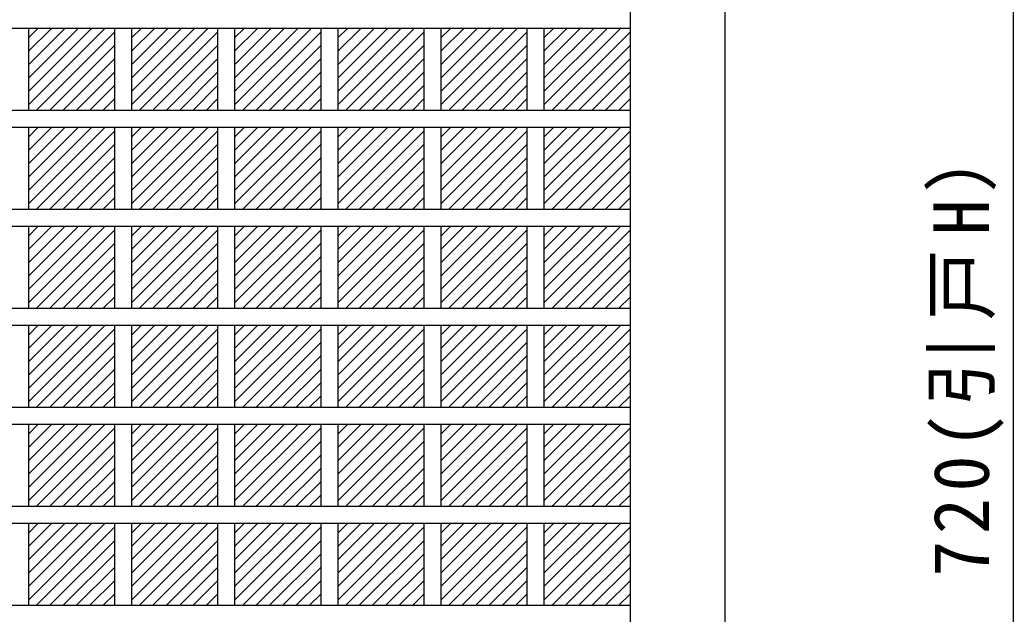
# Model space of a CAD drawing. Units: millimetres at full size, sheet at 1:10; details may follow other scales. Extents: x -1947 to 1953, y -1436 to 1392.
# Drawn here: x -6 to 519, y -326 to -12 of the extents above; entities that cross this region are included whole.
import ezdxf

# ---------------------------------------------------------------- set-up
doc = ezdxf.new("R2010")
doc.units = ezdxf.units.MM
doc.header["$LTSCALE"] = 10
doc.layers.add('4-4', color=3, linetype='Continuous')
doc.styles.add('ＭＳ ゴシック', font='')
doc.styles.get('ＭＳ ゴシック').set_extended_font_data('MS Gothic')

msp = doc.modelspace()

# ---------------------------------------------------------------- linework, layer by layer
at = {"layer": '4-4', "color": 7}
for p, q in [((316.67, 86.01), (316.67, -633.99)), ((366.67, 86.01), (366.67, -633.99))]:
    msp.add_line(p, q, dxfattribs=at)
at = {"layer": '4-4', "color": 4}
msp.add_line((519.18, 86.01), (519.18, -633.99), dxfattribs=at)
at = {"layer": '4-4'}
for p, q in [((316.67, -16.39), (-492.33, -16.39)), ((-1.56, -16.39), (-1.56, -59.79)), ((-1.56, -56.82), (38.88, -16.39)), ((-1.56, -49.75), (31.81, -16.39)), ((-1.56, -42.68), (24.73, -16.39)), ((-1.56, -35.61), (17.66, -16.39)), ((-1.56, -28.54), (10.59, -16.39)), ((-1.56, -21.47), (3.52, -16.39)), ((2.55, -59.79), (43.97, -18.36)), ((43.97, -16.39), (43.97, -59.79)), ((52.97, -16.39), (52.97, -59.79)), ((52.97, -56.82), (93.41, -16.39)), ((52.97, -49.75), (86.34, -16.39)), ((52.97, -42.68), (79.26, -16.39)), ((52.97, -35.61), (72.19, -16.39)), ((52.97, -28.54), (65.12, -16.39)), ((52.97, -21.47), (58.05, -16.39)), ((57.08, -59.79), (98.5, -18.36)), ((98.5, -16.39), (98.5, -59.79)), ((107.5, -16.39), (107.5, -59.79)), ((107.5, -56.82), (147.94, -16.39)), ((107.5, -49.75), (140.87, -16.39)), ((107.5, -42.68), (133.79, -16.39)), ((107.5, -35.61), (126.72, -16.39)), ((107.5, -28.54), (119.65, -16.39)), ((107.5, -21.47), (112.58, -16.39)), ((111.61, -59.79), (153.03, -18.36)), ((153.03, -16.39), (153.03, -59.79)), ((162.03, -16.39), (162.03, -59.79)), ((162.03, -56.82), (202.47, -16.39)), ((162.03, -49.75), (195.4, -16.39)), ((162.03, -42.68), (188.32, -16.39)), ((162.03, -35.61), (181.25, -16.39)), ((162.03, -28.54), (174.18, -16.39)), ((162.03, -21.47), (167.11, -16.39)), ((166.14, -59.79), (207.56, -18.36)), ((207.56, -16.39), (207.56, -59.79)), ((216.56, -16.39), (216.56, -59.79)), ((216.56, -56.82), (257, -16.39)), ((216.56, -49.75), (249.93, -16.39)), ((216.56, -42.68), (242.85, -16.39)), ((216.56, -35.61), (235.78, -16.39)), ((216.56, -28.54), (228.71, -16.39)), ((216.56, -21.47), (221.64, -16.39)), ((220.67, -59.79), (262.09, -18.36)), ((262.09, -16.39), (262.09, -59.79)), ((271.09, -16.39), (271.09, -59.79)), ((271.09, -56.82), (311.53, -16.39)), ((271.09, -49.75), (304.46, -16.39)), ((271.09, -42.68), (297.38, -16.39)), ((271.09, -35.61), (290.31, -16.39)), ((271.09, -28.54), (283.24, -16.39)), ((271.09, -21.47), (276.17, -16.39)), ((275.2, -59.79), (316.62, -18.36)), ((9.62, -59.79), (43.97, -25.44)), ((64.15, -59.79), (98.5, -25.44)), ((118.68, -59.79), (153.03, -25.44)), ((173.21, -59.79), (207.56, -25.44)), ((227.74, -59.79), (262.09, -25.44)), ((282.27, -59.79), (316.62, -25.44)), ((16.69, -59.79), (43.97, -32.51)), ((71.22, -59.79), (98.5, -32.51)), ((125.75, -59.79), (153.03, -32.51)), ((180.28, -59.79), (207.56, -32.51)), ((234.81, -59.79), (262.09, -32.51)), ((289.34, -59.79), (316.62, -32.51)), ((23.76, -59.79), (43.97, -39.58)), ((78.29, -59.79), (98.5, -39.58)), ((132.82, -59.79), (153.03, -39.58)), ((187.35, -59.79), (207.56, -39.58)), ((241.88, -59.79), (262.09, -39.58)), ((296.41, -59.79), (316.62, -39.58)), ((30.83, -59.79), (43.97, -46.65)), ((85.36, -59.79), (98.5, -46.65)), ((139.89, -59.79), (153.03, -46.65)), ((194.42, -59.79), (207.56, -46.65)), ((248.95, -59.79), (262.09, -46.65)), ((303.48, -59.79), (316.62, -46.65)), ((37.9, -59.79), (43.97, -53.72)), ((92.43, -59.79), (98.5, -53.72)), ((146.96, -59.79), (153.03, -53.72)), ((201.49, -59.79), (207.56, -53.72)), ((256.02, -59.79), (262.09, -53.72)), ((310.55, -59.79), (316.62, -53.72)), ((316.67, -59.79), (-492.33, -59.79)), ((316.67, -68.79), (-492.33, -68.79)), ((-1.56, -68.79), (-1.56, -112.19)), ((-1.56, -109.22), (38.88, -68.79)), ((-1.56, -102.15), (31.81, -68.79)), ((-1.56, -95.08), (24.73, -68.79)), ((-1.56, -88.01), (17.66, -68.79)), ((-1.56, -80.94), (10.59, -68.79)), ((-1.56, -73.87), (3.52, -68.79)), ((2.55, -112.19), (43.97, -70.76)), ((43.97, -68.79), (43.97, -112.19)), ((52.97, -68.79), (52.97, -112.19)), ((52.97, -109.22), (93.41, -68.79)), ((52.97, -102.15), (86.34, -68.79)), ((52.97, -95.08), (79.26, -68.79)), ((52.97, -88.01), (72.19, -68.79)), ((52.97, -80.94), (65.12, -68.79)), ((52.97, -73.87), (58.05, -68.79)), ((57.08, -112.19), (98.5, -70.76)), ((98.5, -68.79), (98.5, -112.19)), ((107.5, -68.79), (107.5, -112.19)), ((107.5, -109.22), (147.94, -68.79)), ((107.5, -102.15), (140.87, -68.79)), ((107.5, -95.08), (133.79, -68.79)), ((107.5, -88.01), (126.72, -68.79)), ((107.5, -80.94), (119.65, -68.79)), ((107.5, -73.87), (112.58, -68.79)), ((111.61, -112.19), (153.03, -70.76)), ((153.03, -68.79), (153.03, -112.19)), ((162.03, -68.79), (162.03, -112.19)), ((162.03, -109.22), (202.47, -68.79)), ((162.03, -102.15), (195.4, -68.79)), ((162.03, -95.08), (188.32, -68.79)), ((162.03, -88.01), (181.25, -68.79)), ((162.03, -80.94), (174.18, -68.79)), ((162.03, -73.87), (167.11, -68.79)), ((166.14, -112.19), (207.56, -70.76)), ((207.56, -68.79), (207.56, -112.19)), ((216.56, -68.79), (216.56, -112.19)), ((216.56, -109.22), (257, -68.79)), ((216.56, -102.15), (249.93, -68.79)), ((216.56, -95.08), (242.85, -68.79)), ((216.56, -88.01), (235.78, -68.79)), ((216.56, -80.94), (228.71, -68.79)), ((216.56, -73.87), (221.64, -68.79)), ((220.67, -112.19), (262.09, -70.76)), ((262.09, -68.79), (262.09, -112.19)), ((271.09, -68.79), (271.09, -112.19)), ((271.09, -109.22), (311.53, -68.79)), ((271.09, -102.15), (304.46, -68.79)), ((271.09, -95.08), (297.38, -68.79)), ((271.09, -88.01), (290.31, -68.79)), ((271.09, -80.94), (283.24, -68.79)), ((271.09, -73.87), (276.17, -68.79)), ((275.2, -112.19), (316.62, -70.76)), ((9.62, -112.19), (43.97, -77.84)), ((64.15, -112.19), (98.5, -77.84)), ((118.68, -112.19), (153.03, -77.84)), ((173.21, -112.19), (207.56, -77.84)), ((227.74, -112.19), (262.09, -77.84)), ((282.27, -112.19), (316.62, -77.84)), ((16.69, -112.19), (43.97, -84.91)), ((71.22, -112.19), (98.5, -84.91)), ((125.75, -112.19), (153.03, -84.91)), ((180.28, -112.19), (207.56, -84.91)), ((234.81, -112.19), (262.09, -84.91)), ((289.34, -112.19), (316.62, -84.91)), ((23.76, -112.19), (43.97, -91.98)), ((78.29, -112.19), (98.5, -91.98)), ((132.82, -112.19), (153.03, -91.98)), ((187.35, -112.19), (207.56, -91.98)), ((241.88, -112.19), (262.09, -91.98)), ((296.41, -112.19), (316.62, -91.98)), ((30.83, -112.19), (43.97, -99.05)), ((85.36, -112.19), (98.5, -99.05)), ((139.89, -112.19), (153.03, -99.05)), ((194.42, -112.19), (207.56, -99.05)), ((248.95, -112.19), (262.09, -99.05)), ((303.48, -112.19), (316.62, -99.05)), ((37.9, -112.19), (43.97, -106.12)), ((92.43, -112.19), (98.5, -106.12)), ((146.96, -112.19), (153.03, -106.12)), ((201.49, -112.19), (207.56, -106.12)), ((256.02, -112.19), (262.09, -106.12)), ((310.55, -112.19), (316.62, -106.12)), ((316.67, -112.19), (-492.33, -112.19)), ((316.67, -121.19), (-492.33, -121.19)), ((-1.56, -121.19), (-1.56, -164.59)), ((-1.56, -161.62), (38.88, -121.19)), ((-1.56, -154.55), (31.81, -121.19)), ((-1.56, -147.48), (24.73, -121.19)), ((-1.56, -140.41), (17.66, -121.19)), ((-1.56, -133.34), (10.59, -121.19)), ((-1.56, -126.27), (3.52, -121.19)), ((2.55, -164.59), (43.97, -123.16)), ((43.97, -121.19), (43.97, -164.59)), ((52.97, -121.19), (52.97, -164.59)), ((52.97, -161.62), (93.41, -121.19)), ((52.97, -154.55), (86.34, -121.19)), ((52.97, -147.48), (79.26, -121.19)), ((52.97, -140.41), (72.19, -121.19)), ((52.97, -133.34), (65.12, -121.19)), ((52.97, -126.27), (58.05, -121.19)), ((57.08, -164.59), (98.5, -123.16)), ((98.5, -121.19), (98.5, -164.59)), ((107.5, -121.19), (107.5, -164.59)), ((107.5, -161.62), (147.94, -121.19)), ((107.5, -154.55), (140.87, -121.19)), ((107.5, -147.48), (133.79, -121.19)), ((107.5, -140.41), (126.72, -121.19)), ((107.5, -133.34), (119.65, -121.19)), ((107.5, -126.27), (112.58, -121.19)), ((111.61, -164.59), (153.03, -123.16)), ((153.03, -121.19), (153.03, -164.59)), ((162.03, -121.19), (162.03, -164.59)), ((162.03, -161.62), (202.47, -121.19)), ((162.03, -154.55), (195.4, -121.19)), ((162.03, -147.48), (188.32, -121.19)), ((162.03, -140.41), (181.25, -121.19)), ((162.03, -133.34), (174.18, -121.19)), ((162.03, -126.27), (167.11, -121.19)), ((166.14, -164.59), (207.56, -123.16)), ((207.56, -121.19), (207.56, -164.59)), ((216.56, -121.19), (216.56, -164.59)), ((216.56, -161.62), (257, -121.19)), ((216.56, -154.55), (249.93, -121.19)), ((216.56, -147.48), (242.85, -121.19)), ((216.56, -140.41), (235.78, -121.19)), ((216.56, -133.34), (228.71, -121.19)), ((216.56, -126.27), (221.64, -121.19)), ((220.67, -164.59), (262.09, -123.16)), ((262.09, -121.19), (262.09, -164.59)), ((271.09, -121.19), (271.09, -164.59)), ((271.09, -161.62), (311.53, -121.19)), ((271.09, -154.55), (304.46, -121.19)), ((271.09, -147.48), (297.38, -121.19)), ((271.09, -140.41), (290.31, -121.19)), ((271.09, -133.34), (283.24, -121.19)), ((271.09, -126.27), (276.17, -121.19)), ((275.2, -164.59), (316.62, -123.16)), ((9.62, -164.59), (43.97, -130.24)), ((64.15, -164.59), (98.5, -130.24)), ((118.68, -164.59), (153.03, -130.24)), ((173.21, -164.59), (207.56, -130.24)), ((227.74, -164.59), (262.09, -130.24)), ((282.27, -164.59), (316.62, -130.24)), ((16.69, -164.59), (43.97, -137.31)), ((71.22, -164.59), (98.5, -137.31)), ((125.75, -164.59), (153.03, -137.31)), ((180.28, -164.59), (207.56, -137.31)), ((234.81, -164.59), (262.09, -137.31)), ((289.34, -164.59), (316.62, -137.31)), ((23.76, -164.59), (43.97, -144.38)), ((78.29, -164.59), (98.5, -144.38)), ((132.82, -164.59), (153.03, -144.38)), ((187.35, -164.59), (207.56, -144.38)), ((241.88, -164.59), (262.09, -144.38)), ((296.41, -164.59), (316.62, -144.38)), ((30.83, -164.59), (43.97, -151.45)), ((85.36, -164.59), (98.5, -151.45)), ((139.89, -164.59), (153.03, -151.45)), ((194.42, -164.59), (207.56, -151.45)), ((248.95, -164.59), (262.09, -151.45)), ((303.48, -164.59), (316.62, -151.45)), ((37.9, -164.59), (43.97, -158.52)), ((92.43, -164.59), (98.5, -158.52)), ((146.96, -164.59), (153.03, -158.52)), ((201.49, -164.59), (207.56, -158.52)), ((256.02, -164.59), (262.09, -158.52)), ((310.55, -164.59), (316.62, -158.52)), ((316.67, -164.59), (-492.33, -164.59)), ((316.67, -173.59), (-492.33, -173.59)), ((-1.56, -173.59), (-1.56, -216.99)), ((-1.56, -214.02), (38.88, -173.59)), ((-1.56, -206.95), (31.81, -173.59)), ((-1.56, -199.88), (24.73, -173.59)), ((-1.56, -192.81), (17.66, -173.59)), ((-1.56, -185.74), (10.59, -173.59)), ((-1.56, -178.67), (3.52, -173.59)), ((2.55, -216.99), (43.97, -175.56)), ((43.97, -173.59), (43.97, -216.99)), ((52.97, -173.59), (52.97, -216.99)), ((52.97, -214.02), (93.41, -173.59)), ((52.97, -206.95), (86.34, -173.59)), ((52.97, -199.88), (79.26, -173.59)), ((52.97, -192.81), (72.19, -173.59)), ((52.97, -185.74), (65.12, -173.59)), ((52.97, -178.67), (58.05, -173.59)), ((57.08, -216.99), (98.5, -175.56)), ((98.5, -173.59), (98.5, -216.99)), ((107.5, -173.59), (107.5, -216.99)), ((107.5, -214.02), (147.94, -173.59)), ((107.5, -206.95), (140.87, -173.59)), ((107.5, -199.88), (133.79, -173.59)), ((107.5, -192.81), (126.72, -173.59)), ((107.5, -185.74), (119.65, -173.59)), ((107.5, -178.67), (112.58, -173.59)), ((111.61, -216.99), (153.03, -175.56)), ((153.03, -173.59), (153.03, -216.99)), ((162.03, -173.59), (162.03, -216.99)), ((162.03, -214.02), (202.47, -173.59)), ((162.03, -206.95), (195.4, -173.59)), ((162.03, -199.88), (188.32, -173.59)), ((162.03, -192.81), (181.25, -173.59)), ((162.03, -185.74), (174.18, -173.59)), ((162.03, -178.67), (167.11, -173.59)), ((166.14, -216.99), (207.56, -175.56)), ((207.56, -173.59), (207.56, -216.99)), ((216.56, -173.59), (216.56, -216.99)), ((216.56, -214.02), (257, -173.59)), ((216.56, -206.95), (249.93, -173.59)), ((216.56, -199.88), (242.85, -173.59)), ((216.56, -192.81), (235.78, -173.59)), ((216.56, -185.74), (228.71, -173.59)), ((216.56, -178.67), (221.64, -173.59)), ((220.67, -216.99), (262.09, -175.56)), ((262.09, -173.59), (262.09, -216.99)), ((271.09, -173.59), (271.09, -216.99)), ((271.09, -214.02), (311.53, -173.59)), ((271.09, -206.95), (304.46, -173.59)), ((271.09, -199.88), (297.38, -173.59)), ((271.09, -192.81), (290.31, -173.59)), ((271.09, -185.74), (283.24, -173.59)), ((271.09, -178.67), (276.17, -173.59)), ((275.2, -216.99), (316.62, -175.56)), ((9.62, -216.99), (43.97, -182.64)), ((64.15, -216.99), (98.5, -182.64)), ((118.68, -216.99), (153.03, -182.64)), ((173.21, -216.99), (207.56, -182.64)), ((227.74, -216.99), (262.09, -182.64)), ((282.27, -216.99), (316.62, -182.64)), ((16.69, -216.99), (43.97, -189.71)), ((71.22, -216.99), (98.5, -189.71)), ((125.75, -216.99), (153.03, -189.71)), ((180.28, -216.99), (207.56, -189.71)), ((234.81, -216.99), (262.09, -189.71)), ((289.34, -216.99), (316.62, -189.71)), ((23.76, -216.99), (43.97, -196.78)), ((78.29, -216.99), (98.5, -196.78)), ((132.82, -216.99), (153.03, -196.78)), ((187.35, -216.99), (207.56, -196.78)), ((241.88, -216.99), (262.09, -196.78)), ((296.41, -216.99), (316.62, -196.78)), ((30.83, -216.99), (43.97, -203.85)), ((85.36, -216.99), (98.5, -203.85)), ((139.89, -216.99), (153.03, -203.85)), ((194.42, -216.99), (207.56, -203.85)), ((248.95, -216.99), (262.09, -203.85)), ((303.48, -216.99), (316.62, -203.85)), ((37.9, -216.99), (43.97, -210.92)), ((92.43, -216.99), (98.5, -210.92)), ((146.96, -216.99), (153.03, -210.92)), ((201.49, -216.99), (207.56, -210.92)), ((256.02, -216.99), (262.09, -210.92)), ((310.55, -216.99), (316.62, -210.92)), ((316.67, -216.99), (-492.33, -216.99)), ((316.67, -225.99), (-492.33, -225.99)), ((-1.56, -225.99), (-1.56, -269.39)), ((-1.56, -266.42), (38.88, -225.99)), ((-1.56, -259.35), (31.81, -225.99)), ((-1.56, -252.28), (24.73, -225.99)), ((-1.56, -245.21), (17.66, -225.99)), ((-1.56, -238.14), (10.59, -225.99)), ((-1.56, -231.07), (3.52, -225.99)), ((2.55, -269.39), (43.97, -227.96)), ((43.97, -225.99), (43.97, -269.39)), ((52.97, -225.99), (52.97, -269.39)), ((52.97, -266.42), (93.41, -225.99)), ((52.97, -259.35), (86.34, -225.99)), ((52.97, -252.28), (79.26, -225.99)), ((52.97, -245.21), (72.19, -225.99)), ((52.97, -238.14), (65.12, -225.99)), ((52.97, -231.07), (58.05, -225.99)), ((57.08, -269.39), (98.5, -227.96)), ((98.5, -225.99), (98.5, -269.39)), ((107.5, -225.99), (107.5, -269.39)), ((107.5, -266.42), (147.94, -225.99)), ((107.5, -259.35), (140.87, -225.99)), ((107.5, -252.28), (133.79, -225.99)), ((107.5, -245.21), (126.72, -225.99)), ((107.5, -238.14), (119.65, -225.99)), ((107.5, -231.07), (112.58, -225.99)), ((111.61, -269.39), (153.03, -227.96)), ((153.03, -225.99), (153.03, -269.39)), ((162.03, -225.99), (162.03, -269.39)), ((162.03, -266.42), (202.47, -225.99)), ((162.03, -259.35), (195.4, -225.99)), ((162.03, -252.28), (188.32, -225.99)), ((162.03, -245.21), (181.25, -225.99)), ((162.03, -238.14), (174.18, -225.99)), ((162.03, -231.07), (167.11, -225.99)), ((166.14, -269.39), (207.56, -227.96)), ((207.56, -225.99), (207.56, -269.39)), ((216.56, -225.99), (216.56, -269.39)), ((216.56, -266.42), (257, -225.99)), ((216.56, -259.35), (249.93, -225.99)), ((216.56, -252.28), (242.85, -225.99)), ((216.56, -245.21), (235.78, -225.99)), ((216.56, -238.14), (228.71, -225.99)), ((216.56, -231.07), (221.64, -225.99)), ((220.67, -269.39), (262.09, -227.96)), ((262.09, -225.99), (262.09, -269.39)), ((271.09, -225.99), (271.09, -269.39)), ((271.09, -266.42), (311.53, -225.99)), ((271.09, -259.35), (304.46, -225.99)), ((271.09, -252.28), (297.38, -225.99)), ((271.09, -245.21), (290.31, -225.99)), ((271.09, -238.14), (283.24, -225.99)), ((271.09, -231.07), (276.17, -225.99)), ((275.2, -269.39), (316.62, -227.96)), ((9.62, -269.39), (43.97, -235.04)), ((64.15, -269.39), (98.5, -235.04)), ((118.68, -269.39), (153.03, -235.04)), ((173.21, -269.39), (207.56, -235.04)), ((227.74, -269.39), (262.09, -235.04)), ((282.27, -269.39), (316.62, -235.04)), ((16.69, -269.39), (43.97, -242.11)), ((71.22, -269.39), (98.5, -242.11)), ((125.75, -269.39), (153.03, -242.11)), ((180.28, -269.39), (207.56, -242.11)), ((234.81, -269.39), (262.09, -242.11)), ((289.34, -269.39), (316.62, -242.11)), ((23.76, -269.39), (43.97, -249.18)), ((78.29, -269.39), (98.5, -249.18)), ((132.82, -269.39), (153.03, -249.18)), ((187.35, -269.39), (207.56, -249.18)), ((241.88, -269.39), (262.09, -249.18)), ((296.41, -269.39), (316.62, -249.18)), ((30.83, -269.39), (43.97, -256.25)), ((85.36, -269.39), (98.5, -256.25)), ((139.89, -269.39), (153.03, -256.25)), ((194.42, -269.39), (207.56, -256.25)), ((248.95, -269.39), (262.09, -256.25)), ((303.48, -269.39), (316.62, -256.25)), ((37.9, -269.39), (43.97, -263.32)), ((92.43, -269.39), (98.5, -263.32)), ((146.96, -269.39), (153.03, -263.32)), ((201.49, -269.39), (207.56, -263.32)), ((256.02, -269.39), (262.09, -263.32)), ((310.55, -269.39), (316.62, -263.32)), ((316.67, -269.39), (-492.33, -269.39)), ((316.67, -278.39), (-492.33, -278.39)), ((-1.56, -278.39), (-1.56, -321.79)), ((-1.56, -318.82), (38.88, -278.39)), ((-1.56, -311.75), (31.81, -278.39)), ((-1.56, -304.68), (24.73, -278.39)), ((-1.56, -297.61), (17.66, -278.39)), ((-1.56, -290.54), (10.59, -278.39)), ((-1.56, -283.47), (3.52, -278.39)), ((2.55, -321.79), (43.97, -280.36)), ((43.97, -278.39), (43.97, -321.79)), ((52.97, -278.39), (52.97, -321.79)), ((52.97, -318.82), (93.41, -278.39)), ((52.97, -311.75), (86.34, -278.39)), ((52.97, -304.68), (79.26, -278.39)), ((52.97, -297.61), (72.19, -278.39)), ((52.97, -290.54), (65.12, -278.39)), ((52.97, -283.47), (58.05, -278.39)), ((57.08, -321.79), (98.5, -280.36)), ((98.5, -278.39), (98.5, -321.79)), ((107.5, -278.39), (107.5, -321.79)), ((107.5, -318.82), (147.94, -278.39)), ((107.5, -311.75), (140.87, -278.39)), ((107.5, -304.68), (133.79, -278.39)), ((107.5, -297.61), (126.72, -278.39)), ((107.5, -290.54), (119.65, -278.39)), ((107.5, -283.47), (112.58, -278.39)), ((111.61, -321.79), (153.03, -280.36)), ((153.03, -278.39), (153.03, -321.79)), ((162.03, -278.39), (162.03, -321.79)), ((162.03, -318.82), (202.47, -278.39)), ((162.03, -311.75), (195.4, -278.39)), ((162.03, -304.68), (188.32, -278.39)), ((162.03, -297.61), (181.25, -278.39)), ((162.03, -290.54), (174.18, -278.39)), ((162.03, -283.47), (167.11, -278.39)), ((166.14, -321.79), (207.56, -280.36)), ((207.56, -278.39), (207.56, -321.79)), ((216.56, -278.39), (216.56, -321.79)), ((216.56, -318.82), (257, -278.39)), ((216.56, -311.75), (249.93, -278.39)), ((216.56, -304.68), (242.85, -278.39)), ((216.56, -297.61), (235.78, -278.39)), ((216.56, -290.54), (228.71, -278.39)), ((216.56, -283.47), (221.64, -278.39)), ((220.67, -321.79), (262.09, -280.36)), ((262.09, -278.39), (262.09, -321.79)), ((271.09, -278.39), (271.09, -321.79)), ((271.09, -318.82), (311.53, -278.39)), ((271.09, -311.75), (304.46, -278.39)), ((271.09, -304.68), (297.38, -278.39)), ((271.09, -297.61), (290.31, -278.39)), ((271.09, -290.54), (283.24, -278.39)), ((271.09, -283.47), (276.17, -278.39)), ((275.2, -321.79), (316.62, -280.36)), ((9.62, -321.79), (43.97, -287.44)), ((64.15, -321.79), (98.5, -287.44)), ((118.68, -321.79), (153.03, -287.44)), ((173.21, -321.79), (207.56, -287.44)), ((227.74, -321.79), (262.09, -287.44)), ((282.27, -321.79), (316.62, -287.44)), ((16.69, -321.79), (43.97, -294.51)), ((71.22, -321.79), (98.5, -294.51)), ((125.75, -321.79), (153.03, -294.51)), ((180.28, -321.79), (207.56, -294.51)), ((234.81, -321.79), (262.09, -294.51)), ((289.34, -321.79), (316.62, -294.51)), ((23.76, -321.79), (43.97, -301.58)), ((78.29, -321.79), (98.5, -301.58)), ((132.82, -321.79), (153.03, -301.58)), ((187.35, -321.79), (207.56, -301.58)), ((241.88, -321.79), (262.09, -301.58)), ((296.41, -321.79), (316.62, -301.58)), ((30.83, -321.79), (43.97, -308.65)), ((85.36, -321.79), (98.5, -308.65)), ((139.89, -321.79), (153.03, -308.65)), ((194.42, -321.79), (207.56, -308.65)), ((248.95, -321.79), (262.09, -308.65)), ((303.48, -321.79), (316.62, -308.65)), ((37.9, -321.79), (43.97, -315.72)), ((92.43, -321.79), (98.5, -315.72)), ((146.96, -321.79), (153.03, -315.72)), ((201.49, -321.79), (207.56, -315.72)), ((256.02, -321.79), (262.09, -315.72)), ((310.55, -321.79), (316.62, -315.72)), ((316.67, -321.79), (-492.33, -321.79))]:
    msp.add_line(p, q, dxfattribs=at)

# ---------------------------------------------------------------- texts
at = {"layer": '4-4', "color": 7, "insert": (514.18, -306.49), "char_height": 29.33, "attachment_point": 7, "rotation": 90, "style": 'ＭＳ ゴシック'}
msp.add_mtext('\\T1.19;\\W0.95;720(引戸H）', dxfattribs=at)

doc.saveas('drawing.dxf')
